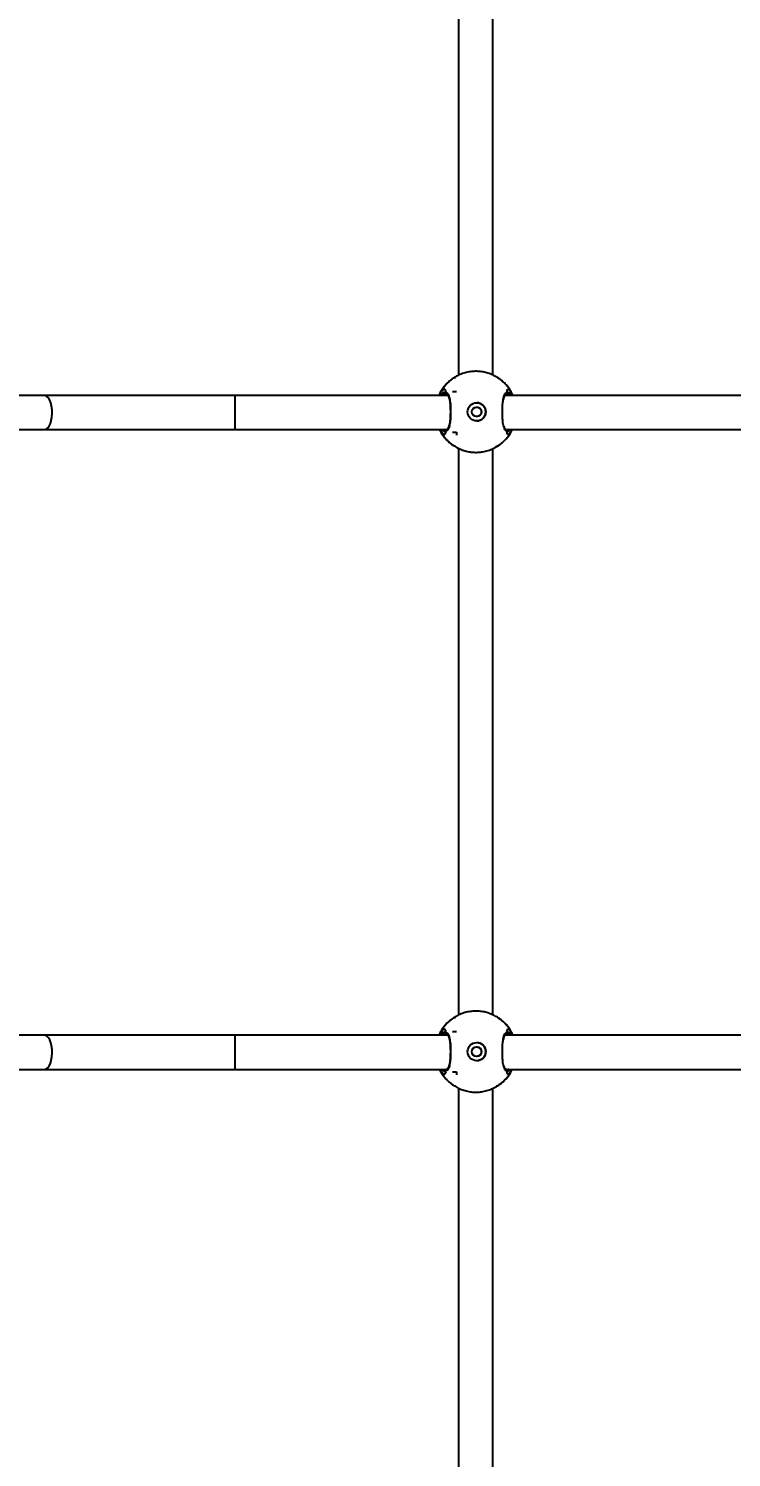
# Model space of a CAD drawing. Header units: millimetres. Extents: x -3365 to 2979, y -3775 to 2808.
# Drawn here: x -781 to -451, y -32 to 638 of the extents above; entities that cross this region are included whole.
import ezdxf

# ---------------------------------------------------------------- set-up
doc = ezdxf.new("R2010")
doc.units = ezdxf.units.MM
for name, color, linetype in [('DIKOM_ОБЪЕКТ', 7, 'Continuous'), ('DIKOM_РАЗМЕР_ЗОНА', 7, 'Continuous'), ('DIKOM_РАЗМЕР_ОБЪЕКТА', 7, 'Continuous')]:
    doc.layers.add(name, color=color, linetype=linetype)
doc.styles.add('style1', font='arial.ttf', dxfattribs={"width": 0.8})
doc.dimstyles.new('1-50', dxfattribs={"dimtxt": 300, "dimasz": 200, "dimexe": 100, "dimexo": 0, "dimgap": 100, "dimtad": 1, "dimdec": 0, "dimtxsty": 'style1', "dimcen": 0, "dimclrd": 7, "dimclre": 7, "dimadec": 1, "dimazin": 2, "dimtfac": 1, "dimtdec": 0, "dimtmove": 0, "dimatfit": 3, "dimfxl": 0, "dimlwd": 25, "dimlwe": 18, "dimarcsym": 0})

# ---------------------------------------------------------------- blocks, each defined once
blk = doc.blocks.new('*D10')
at = {"layer": 'Defpoints', "color": 0, "transparency": 16777216}
for p in [(-921.14, 1308.33), (-1680.72, -1441.67), (325.78, -1441.67)]:
    blk.add_point(p, dxfattribs=at)
at = {"layer": 'DIKOM_РАЗМЕР_ОБЪЕКТА', "color": 7, "lineweight": 18, "transparency": 16777216}
for p, q in [((-921.14, 1308.33), (-1780.72, 1308.33)), ((325.78, -1441.67), (-1780.72, -1441.67))]:
    blk.add_line(p, q, dxfattribs=at)
at = {"layer": 'DIKOM_РАЗМЕР_ОБЪЕКТА', "color": 7, "lineweight": 25, "transparency": 16777216}
blk.add_line((-1680.72, 1108.33), (-1680.72, -1241.67), dxfattribs=at)
at = {"layer": 'DIKOM_РАЗМЕР_ОБЪЕКТА', "color": 7, "transparency": 16777216}
for points in [[(-1714.05, 1108.33), (-1647.38, 1108.33), (-1680.72, 1308.33)], [(-1714.05, -1241.67), (-1647.38, -1241.67), (-1680.72, -1441.67)]]:
    blk.add_solid(points, dxfattribs=at)
at = {"layer": 'DIKOM_РАЗМЕР_ОБЪЕКТА', "color": 0, "transparency": 16777216, "insert": (-1933.89, 16.54), "char_height": 300, "attachment_point": 5, "rotation": 90, "style": 'style1'}
blk.add_mtext('2750', dxfattribs=at)
blk = doc.blocks.new('*D12')
at = {"layer": 'Defpoints', "color": 0, "transparency": 16777216}
for p in [(-2915.08, 2808.33), (772.79, 2808.33), (178.86, -2941.67)]:
    blk.add_point(p, dxfattribs=at)
at = {"layer": 'DIKOM_РАЗМЕР_ЗОНА', "color": 7, "lineweight": 18, "transparency": 16777216}
for p, q in [((772.79, 2808.33), (-3015.08, 2808.33)), ((178.86, -2941.67), (-3015.08, -2941.67))]:
    blk.add_line(p, q, dxfattribs=at)
at = {"layer": 'DIKOM_РАЗМЕР_ЗОНА', "color": 7, "lineweight": 25, "transparency": 16777216}
blk.add_line((-2915.08, -2741.67), (-2915.08, 2608.33), dxfattribs=at)
at = {"layer": 'DIKOM_РАЗМЕР_ЗОНА', "color": 7, "transparency": 16777216}
for points in [[(-2948.41, 2608.33), (-2881.74, 2608.33), (-2915.08, 2808.33)], [(-2948.41, -2741.67), (-2881.74, -2741.67), (-2915.08, -2941.67)]]:
    blk.add_solid(points, dxfattribs=at)
at = {"layer": 'DIKOM_РАЗМЕР_ЗОНА', "color": 0, "transparency": 16777216, "insert": (-3168.25, 58.33), "char_height": 300, "attachment_point": 5, "rotation": 90, "style": 'style1'}
blk.add_mtext('5750', dxfattribs=at)

msp = doc.modelspace()

# ---------------------------------------------------------------- linework, layer by layer
at = {"layer": 'DIKOM_ОБЪЕКТ'}
for p, q in [((-579.15, 741.47), (-579.15, 475.74)), ((-563.15, 475.91), (-563.15, 741.35)), ((-581.25, 474.61), (-580.57, 474.69)), ((-560.8, 474.62), (-560.75, 474.61)), ((-773.37, 466.3), (-791.14, 466.3)), ((-683.93, 466.3), (-773.37, 466.3)), ((-584.16, 466.3), (-683.93, 466.3)), ((-683.93, 450.3), (-683.93, 466.3)), ((-586.44, 467.62), (-585.52, 467.86)), ((-585.25, 467.08), (-585.13, 467.09)), ((-581.93, 468.11), (-580.08, 468.11)), ((-284.16, 466.3), (-557.42, 466.3)), ((-556.56, 467.08), (-556.48, 467.09)), ((-556.17, 467.86), (-555.31, 467.59)), ((-554.99, 468.8), (-554.92, 468.45)), ((-791.14, 450.3), (-773.37, 450.3)), ((-773.37, 450.3), (-683.93, 450.3)), ((-683.93, 450.3), (-584.7, 450.3)), ((-586.12, 450.44), (-585.32, 450.14)), ((-585.13, 450.13), (-585.31, 450.15)), ((-581.93, 449.11), (-580.08, 449.11)), ((-580.08, 449.11), (-580.08, 447.74)), ((-556.93, 450.3), (-284.7, 450.3)), ((-556.45, 450.17), (-555.38, 450.51)), ((-555.22, 449.71), (-556.17, 449.37)), ((-585, 445.81), (-584.74, 445.53)), ((-581.25, 442.61), (-580.57, 442.53)), ((-561.57, 442.53), (-560.75, 442.61)), ((-554.92, 448.77), (-554.99, 448.43)), ((-579.15, 441.47), (-579.15, 175.74)), ((-563.15, 175.91), (-563.15, 441.35)), ((-581.25, 174.61), (-580.57, 174.69)), ((-560.8, 174.61), (-560.75, 174.61)), ((-586.44, 167.62), (-585.52, 167.86)), ((-581.93, 168.11), (-580.08, 168.11)), ((-556.17, 167.86), (-555.31, 167.59)), ((-554.99, 168.8), (-554.92, 168.45)), ((-773.37, 166.3), (-791.14, 166.3)), ((-683.93, 166.3), (-773.37, 166.3)), ((-584.16, 166.3), (-683.93, 166.3)), ((-683.93, 150.3), (-683.93, 166.3)), ((-585.25, 167.08), (-585.13, 167.08)), ((-284.16, 166.3), (-557.42, 166.3)), ((-556.56, 167.08), (-556.48, 167.09)), ((-791.14, 150.3), (-773.37, 150.3)), ((-773.37, 150.3), (-683.93, 150.3)), ((-683.93, 150.3), (-584.7, 150.3)), ((-586.12, 150.44), (-585.32, 150.14)), ((-585.13, 150.13), (-585.31, 150.15)), ((-581.93, 149.11), (-580.08, 149.11)), ((-580.08, 149.11), (-580.08, 147.74)), ((-556.93, 150.3), (-284.7, 150.3)), ((-555.22, 149.71), (-556.17, 149.37)), ((-556.05, 150.3), (-555.38, 150.51)), ((-554.92, 148.77), (-554.99, 148.43)), ((-585, 145.81), (-584.74, 145.53)), ((-581.25, 142.61), (-580.57, 142.53)), ((-579.15, 141.47), (-579.15, -124.26)), ((-563.15, -124.09), (-563.15, 141.35)), ((-561.57, 142.53), (-560.75, 142.61))]:
    msp.add_line(p, q, dxfattribs=at)
at = {"layer": 'DIKOM_ОБЪЕКТ', "flags": 128}
for points in [[(-773.37, 450.3), (-772.6, 450.49), (-771.87, 451.04), (-771.21, 451.93), (-770.65, 453.12), (-770.21, 454.55), (-769.93, 456.16), (-769.8, 457.87), (-769.84, 459.59), (-770.05, 461.26), (-770.41, 462.79), (-770.91, 464.11), (-771.53, 465.15), (-772.23, 465.88), (-772.99, 466.25), (-773.37, 466.3)], [(-773.37, 150.3), (-772.6, 150.49), (-771.87, 151.04), (-771.21, 151.93), (-770.65, 153.12), (-770.21, 154.55), (-769.93, 156.16), (-769.8, 157.87), (-769.84, 159.59), (-770.05, 161.26), (-770.41, 162.79), (-770.91, 164.11), (-771.53, 165.15), (-772.23, 165.88), (-772.99, 166.25), (-773.37, 166.3)]]:
    msp.add_lwpolyline(points, dxfattribs=at)
at = {"layer": 'DIKOM_ОБЪЕКТ'}
for centre, radius in [((-570.64, 458.61), 4.25), ((-570.68, 458.61), 2.25), ((-570.64, 158.61), 4.25), ((-570.68, 158.61), 2.25)]:
    msp.add_circle(centre, radius, dxfattribs=at)
for centre, radius, start, end in [((-570.94, 458.62), 18.67, 144.39113, 149.42923), ((-571, 458.61), 19, 122.65069, 147.35585), ((-571, 458.62), 19, 32.64344, 57.35003), ((-570.93, 458.62), 18.67, 30.57263, 35.61049), ((-570.75, 458.55), 17.46, 144.97638, 147.78511), ((-570.64, 458.61), 4.25, 359.99862, 89.99415), ((-570.86, 458.61), 17.36, 32.20606, 35.03245), ((-570.64, 458.61), 4.25, 269.99843, 0.0072), ((-570.89, 458.64), 18.72, 210.5777, 215.60194), ((-570.86, 458.6), 17.33, 212.20827, 215.03908), ((-570.75, 458.54), 17.22, 324.95212, 327.80053), ((-570.97, 458.64), 18.72, 324.39646, 329.42042), ((-571, 458.61), 19, 212.64415, 237.34931), ((-571, 458.61), 19, 302.64997, 327.35656), ((-571, 158.61), 19, 122.65069, 147.35585), ((-571, 158.62), 19, 32.64344, 57.35003), ((-570.89, 158.59), 18.72, 144.39806, 149.4223), ((-570.86, 158.62), 17.33, 144.96092, 147.79173), ((-570.75, 158.68), 17.22, 32.19947, 35.04788), ((-570.97, 158.59), 18.72, 30.57958, 35.60354), ((-570.64, 158.61), 4.25, 359.9928, 90.00157), ((-570.64, 158.61), 4.25, 270.00585, 0.00138), ((-570.94, 158.61), 18.67, 210.57077, 215.60887), ((-571, 158.61), 19, 212.64517, 237.3471), ((-570.88, 158.59), 17.3, 212.20143, 215.03708), ((-571, 158.61), 19, 302.65218, 327.35554), ((-570.72, 158.53), 17.19, 324.95401, 327.80748), ((-570.93, 158.61), 18.67, 324.38951, 329.42737)]:
    msp.add_arc(centre, radius, start, end, dxfattribs=at)
for points, knots in [([(-561.18, 474.88), (-561.84, 475.24), (-563.17, 475.99), (-565.35, 476.8), (-567.64, 477.36), (-570.03, 477.64), (-572.47, 477.61), (-574.93, 477.26), (-577.36, 476.57), (-579.48, 475.69), (-580.71, 474.92), (-581.21, 474.61)], [0, 0, 0, 0, 0.107113, 0.217064, 0.328828, 0.44238, 0.55776, 0.675059, 0.794452, 0.916229, 1, 1, 1, 1]), ([(-581.3, 474.55), (-581.43, 474.48), (-582.21, 474.02), (-583.52, 472.95), (-585.16, 471.36), (-586.57, 469.57), (-587.65, 467.88), (-588.15, 466.75), (-588.35, 466.3)], [0, 0, 0, 0, 0.038966, 0.248128, 0.456369, 0.663079, 0.867029, 1, 1, 1, 1]), ([(-586.11, 469.49), (-586.02, 469.33), (-585.83, 469.02), (-585.31, 468.72), (-585.05, 468.57)], [0, 0, 0, 0, 0.496571, 1, 1, 1, 1]), ([(-585.05, 468.57), (-585.31, 468.72), (-585.83, 469.02), (-586.02, 469.33), (-586.11, 469.49)], [0, 0, 0, 0, 0.496483, 1, 1, 1, 1]), ([(-560.73, 474.57), (-560.87, 474.68), (-561.01, 474.79), (-561.17, 474.87), (-561.18, 474.88)], [0, 0, 0, 0, 0.963196, 1, 1, 1, 1]), ([(-554.97, 468.81), (-554.99, 468.84), (-555.35, 469.47), (-556.23, 470.61), (-557.66, 472.2), (-559.16, 473.54), (-560.25, 474.26), (-560.73, 474.57)], [0, 0, 0, 0, 0.012223, 0.264711, 0.524842, 0.791505, 1, 1, 1, 1]), ([(-555.75, 469.49), (-555.82, 469.33), (-555.95, 469.02), (-556.42, 468.72), (-556.65, 468.57)], [0, 0, 0, 0, 0.49657, 1, 1, 1, 1]), ([(-555.75, 469.49), (-555.82, 469.33), (-555.95, 469.02), (-556.42, 468.72), (-556.65, 468.57)], [0, 0, 0, 0, 0.49657, 1, 1, 1, 1]), ([(-587.93, 466.3), (-587.5, 466.85), (-587.01, 467.49), (-586.51, 467.6), (-586.44, 467.62)], [0, 0, 0, 0, 0.858403, 1, 1, 1, 1]), ([(-585.23, 467.06), (-585.56, 467.06), (-586.09, 467.06), (-586.62, 466.5), (-586.81, 466.3)], [0, 0, 0, 0, 0.63344, 1, 1, 1, 1]), ([(-585.24, 467.13), (-585.24, 467.13), (-585.3, 467.14), (-585.41, 467.22), (-585.54, 467.36), (-585.6, 467.53), (-585.6, 467.69), (-585.56, 467.8), (-585.53, 467.85), (-585.52, 467.86)], [0, 0, 0, 0, 0.003708, 0.219157, 0.428679, 0.623629, 0.804732, 0.979523, 1, 1, 1, 1]), ([(-585.56, 467.77), (-585.57, 467.75), (-585.6, 467.69), (-585.6, 467.55), (-585.56, 467.4), (-585.46, 467.26), (-585.32, 467.16), (-585.18, 467.1), (-585.08, 467.1), (-585.05, 467.1)], [0, 0, 0, 0, 0.067876, 0.226467, 0.383368, 0.544258, 0.714856, 0.897687, 1, 1, 1, 1]), ([(-585.52, 467.86), (-585.14, 467.73), (-584.34, 467.45), (-583.51, 465.71), (-583.09, 463.45), (-582.88, 460.88), (-582.83, 458.12), (-582.95, 455.07), (-583.29, 452.43), (-583.93, 450.48), (-584.73, 449.54), (-585.32, 449.41), (-585.52, 449.37)], [0, 0, 0, 0, 0.111434, 0.229361, 0.339015, 0.410112, 0.516712, 0.623258, 0.729393, 0.834803, 0.941415, 1, 1, 1, 1]), ([(-585.04, 467.06), (-584.98, 467.05), (-584.78, 467.02), (-584.46, 466.76), (-584.06, 466.2), (-583.7, 465.36), (-583.42, 464.25), (-583.21, 462.92), (-583.08, 461.44), (-583.01, 460.13), (-583.01, 459.34), (-583.01, 459.08)], [0, 0, 0, 0, 0.056311, 0.183682, 0.303648, 0.431188, 0.558269, 0.683795, 0.812733, 0.940876, 1, 1, 1, 1]), ([(-557.8, 451.4), (-557.91, 451.66), (-558.24, 452.48), (-558.43, 454.45), (-558.57, 457.06), (-558.58, 459.83), (-558.48, 462.61), (-558.24, 463.97), (-558.15, 464.55)], [0, 0, 0, 0, 0.095458, 0.303917, 0.440561, 0.645597, 0.85039, 1, 1, 1, 1]), ([(-558.15, 464.55), (-558.12, 464.78), (-557.97, 465.83), (-557.44, 467.05), (-556.74, 467.76), (-556.28, 467.84), (-556.17, 467.86)], [0, 0, 0, 0, 0.102771, 0.487511, 0.879935, 1, 1, 1, 1]), ([(-558.04, 464.35), (-557.99, 464.58), (-557.88, 465.21), (-557.61, 465.99), (-557.26, 466.65), (-556.88, 467), (-556.67, 467.13), (-556.53, 467.1), (-556.52, 467.1)], [0, 0, 0, 0, 0.124984, 0.336788, 0.549205, 0.760545, 0.983633, 1, 1, 1, 1]), ([(-556.17, 467.86), (-556.15, 467.81), (-556.1, 467.72), (-556.1, 467.55), (-556.14, 467.4), (-556.23, 467.26), (-556.37, 467.16), (-556.52, 467.1), (-556.61, 467.1), (-556.65, 467.1)], [0, 0, 0, 0, 0.145355, 0.290766, 0.434625, 0.58214, 0.738558, 0.906191, 1, 1, 1, 1]), ([(-556.52, 467.12), (-556.5, 467.12), (-556.41, 467.13), (-556.28, 467.22), (-556.16, 467.36), (-556.1, 467.53), (-556.1, 467.69), (-556.14, 467.8), (-556.17, 467.85), (-556.17, 467.86)], [0, 0, 0, 0, 0.067206, 0.268947, 0.465091, 0.647613, 0.81717, 0.980829, 1, 1, 1, 1]), ([(-555.01, 466.3), (-555.17, 466.48), (-555.64, 467.05), (-556.12, 467.05), (-556.44, 467.04)], [0, 0, 0, 0, 0.319411, 1, 1, 1, 1]), ([(-555.31, 467.59), (-555.22, 467.57), (-554.78, 467.47), (-554.34, 466.82), (-553.99, 466.3)], [0, 0, 0, 0, 0.199299, 1, 1, 1, 1]), ([(-553.65, 466.3), (-553.77, 466.59), (-554.14, 467.46), (-554.64, 468.27), (-554.97, 468.81)], [0, 0, 0, 0, 0.33145, 1, 1, 1, 1]), ([(-583.01, 459.08), (-583, 458.79), (-582.99, 457.94), (-583.04, 456.55), (-583.14, 454.99), (-583.31, 453.57), (-583.56, 452.35), (-583.88, 451.38), (-584.27, 450.68), (-584.69, 450.27), (-584.96, 450.11), (-585.13, 450.13), (-585.15, 450.13)], [0, 0, 0, 0, 0.063292, 0.180363, 0.296848, 0.412181, 0.527059, 0.639981, 0.752369, 0.864578, 0.982618, 1, 1, 1, 1]), ([(-570.73, 460.85), (-570.52, 460.84), (-570.06, 460.81), (-569.41, 460.48), (-568.87, 459.96), (-568.54, 459.3), (-568.5, 458.83), (-568.48, 458.61)], [0, 0, 0, 0, 0.18122, 0.388195, 0.601204, 0.818584, 1, 1, 1, 1]), ([(-568.48, 458.61), (-568.5, 458.36), (-568.55, 457.87), (-568.92, 457.2), (-569.48, 456.69), (-570.12, 456.39), (-570.56, 456.39), (-570.73, 456.39)], [0, 0, 0, 0, 0.20973, 0.419286, 0.633149, 0.850571, 1, 1, 1, 1]), ([(-588.07, 450.3), (-588.04, 450.22), (-587.74, 449.53), (-586.98, 448.3), (-586.1, 447), (-585.49, 446.35), (-585.35, 446.2)], [0, 0, 0, 0, 0.051904, 0.456628, 0.876774, 1, 1, 1, 1]), ([(-586.64, 449.76), (-586.76, 449.79), (-586.99, 449.83), (-587.21, 450.15), (-587.32, 450.3)], [0, 0, 0, 0, 0.526156, 1, 1, 1, 1]), ([(-585.52, 449.37), (-585.57, 449.36), (-585.92, 449.34), (-586.3, 449.56), (-586.64, 449.76)], [0, 0, 0, 0, 0.120946, 1, 1, 1, 1]), ([(-585.52, 449.37), (-585.55, 449.41), (-585.59, 449.51), (-585.6, 449.67), (-585.56, 449.83), (-585.46, 449.96), (-585.32, 450.07), (-585.18, 450.12), (-585.08, 450.13), (-585.05, 450.13)], [0, 0, 0, 0, 0.145351, 0.290757, 0.434612, 0.582124, 0.738538, 0.906203, 1, 1, 1, 1]), ([(-585.05, 450.13), (-585.11, 450.12), (-585.24, 450.11), (-585.41, 450.01), (-585.54, 449.87), (-585.6, 449.7), (-585.6, 449.53), (-585.56, 449.42), (-585.53, 449.37), (-585.52, 449.37)], [0, 0, 0, 0, 0.177655, 0.35543, 0.528449, 0.689358, 0.838838, 0.983005, 1, 1, 1, 1]), ([(-556.17, 449.37), (-556.23, 449.37), (-556.69, 449.44), (-557.34, 449.86), (-557.68, 451), (-557.8, 451.4)], [0, 0, 0, 0, 0.078533, 0.679039, 1, 1, 1, 1]), ([(-556.68, 450.18), (-556.74, 450.19), (-556.91, 450.23), (-557.22, 450.54), (-557.53, 451.03), (-557.68, 451.5), (-557.74, 451.68)], [0, 0, 0, 0, 0.180995, 0.503845, 0.809031, 1, 1, 1, 1]), ([(-556.65, 450.13), (-556.63, 450.12), (-556.57, 450.11), (-556.5, 450.15), (-556.45, 450.17)], [0, 0, 0, 0, 0.21832, 1, 1, 1, 1]), ([(-556.65, 450.13), (-556.58, 450.12), (-556.45, 450.11), (-556.28, 450.01), (-556.16, 449.87), (-556.1, 449.7), (-556.1, 449.53), (-556.14, 449.42), (-556.17, 449.37), (-556.17, 449.37)], [0, 0, 0, 0, 0.177652, 0.355448, 0.528447, 0.689353, 0.838831, 0.983005, 1, 1, 1, 1]), ([(-556.17, 449.37), (-556.15, 449.41), (-556.1, 449.51), (-556.1, 449.67), (-556.14, 449.83), (-556.23, 449.96), (-556.37, 450.07), (-556.52, 450.12), (-556.61, 450.13), (-556.65, 450.13)], [0, 0, 0, 0, 0.145351, 0.290758, 0.434613, 0.582125, 0.738539, 0.906203, 1, 1, 1, 1]), ([(-554.51, 450.3), (-554.64, 450.11), (-554.88, 449.77), (-555.11, 449.73), (-555.22, 449.71)], [0, 0, 0, 0, 0.574345, 1, 1, 1, 1]), ([(-554.99, 448.43), (-554.74, 448.81), (-554.34, 449.41), (-554.05, 450.06), (-553.95, 450.3)], [0, 0, 0, 0, 0.639477, 1, 1, 1, 1]), ([(-585.05, 448.65), (-585.31, 448.5), (-585.83, 448.2), (-586.02, 447.89), (-586.11, 447.74)], [0, 0, 0, 0, 0.496485, 1, 1, 1, 1]), ([(-586.11, 447.74), (-586.02, 447.89), (-585.83, 448.2), (-585.31, 448.5), (-585.05, 448.65)], [0, 0, 0, 0, 0.49657, 1, 1, 1, 1]), ([(-584.74, 445.53), (-584.61, 445.37), (-583.98, 444.67), (-582.81, 443.67), (-581.71, 442.94), (-581.21, 442.61)], [0, 0, 0, 0, 0.134319, 0.610921, 1, 1, 1, 1]), ([(-580.82, 442.35), (-580.16, 441.98), (-578.83, 441.24), (-576.65, 440.43), (-574.36, 439.86), (-571.97, 439.59), (-569.53, 439.62), (-567.07, 439.97), (-564.64, 440.65), (-562.5, 441.55), (-561.25, 442.33), (-560.73, 442.66)], [0, 0, 0, 0, 0.10672, 0.216264, 0.327615, 0.44075, 0.555701, 0.672566, 0.791518, 0.912849, 1, 1, 1, 1]), ([(-560.73, 442.66), (-560.59, 442.73), (-559.8, 443.2), (-558.74, 444.03), (-557.92, 444.87), (-557.63, 445.16)], [0, 0, 0, 0, 0.116092, 0.692558, 1, 1, 1, 1]), ([(-557.63, 445.16), (-557.37, 445.41), (-556.57, 446.18), (-555.68, 447.28), (-555.14, 448.18), (-554.99, 448.43)], [0, 0, 0, 0, 0.252586, 0.792653, 1, 1, 1, 1]), ([(-556.65, 448.65), (-556.42, 448.5), (-555.95, 448.2), (-555.82, 447.89), (-555.75, 447.74)], [0, 0, 0, 0, 0.496485, 1, 1, 1, 1]), ([(-556.65, 448.65), (-556.42, 448.5), (-555.95, 448.2), (-555.82, 447.89), (-555.75, 447.74)], [0, 0, 0, 0, 0.496485, 1, 1, 1, 1]), ([(-581.3, 174.55), (-581.43, 174.48), (-582.21, 174.02), (-583.52, 172.95), (-585.16, 171.36), (-586.57, 169.57), (-587.65, 167.88), (-588.15, 166.75), (-588.35, 166.3)], [0, 0, 0, 0, 0.038961, 0.248131, 0.456365, 0.663086, 0.867028, 1, 1, 1, 1]), ([(-561.18, 174.88), (-561.84, 175.24), (-563.17, 175.99), (-565.35, 176.8), (-567.64, 177.36), (-570.03, 177.64), (-572.47, 177.61), (-574.93, 177.26), (-577.36, 176.57), (-579.48, 175.69), (-580.71, 174.92), (-581.21, 174.61)], [0, 0, 0, 0, 0.107116, 0.217065, 0.32883, 0.442381, 0.557761, 0.67506, 0.794454, 0.916231, 1, 1, 1, 1]), ([(-560.73, 174.57), (-560.87, 174.68), (-561.01, 174.79), (-561.17, 174.87), (-561.18, 174.88)], [0, 0, 0, 0, 0.963295, 1, 1, 1, 1]), ([(-554.97, 168.81), (-554.99, 168.84), (-555.35, 169.47), (-556.23, 170.61), (-557.66, 172.2), (-559.16, 173.54), (-560.25, 174.26), (-560.73, 174.57)], [0, 0, 0, 0, 0.012223, 0.264708, 0.524848, 0.791499, 1, 1, 1, 1]), ([(-587.93, 166.3), (-587.5, 166.85), (-587.01, 167.49), (-586.51, 167.6), (-586.44, 167.62)], [0, 0, 0, 0, 0.858406, 1, 1, 1, 1]), ([(-586.11, 169.49), (-586.02, 169.33), (-585.83, 169.02), (-585.31, 168.72), (-585.05, 168.57)], [0, 0, 0, 0, 0.49657, 1, 1, 1, 1]), ([(-585.05, 168.57), (-585.31, 168.72), (-585.83, 169.02), (-586.02, 169.33), (-586.11, 169.49)], [0, 0, 0, 0, 0.496485, 1, 1, 1, 1]), ([(-585.24, 167.13), (-585.24, 167.13), (-585.3, 167.14), (-585.41, 167.22), (-585.54, 167.36), (-585.6, 167.53), (-585.6, 167.69), (-585.56, 167.8), (-585.53, 167.85), (-585.52, 167.86)], [0, 0, 0, 0, 0.003708, 0.219087, 0.428705, 0.623649, 0.804748, 0.97941, 1, 1, 1, 1]), ([(-585.56, 167.77), (-585.57, 167.75), (-585.6, 167.69), (-585.6, 167.55), (-585.56, 167.4), (-585.46, 167.26), (-585.32, 167.16), (-585.18, 167.1), (-585.08, 167.1), (-585.05, 167.1)], [0, 0, 0, 0, 0.067873, 0.226458, 0.383353, 0.544236, 0.714828, 0.897691, 1, 1, 1, 1]), ([(-585.52, 167.86), (-585.14, 167.73), (-584.34, 167.45), (-583.51, 165.71), (-583.09, 163.45), (-582.88, 160.88), (-582.83, 158.12), (-582.95, 155.07), (-583.29, 152.43), (-583.93, 150.48), (-584.73, 149.54), (-585.32, 149.41), (-585.52, 149.37)], [0, 0, 0, 0, 0.111434, 0.229361, 0.339015, 0.410111, 0.516712, 0.623257, 0.729396, 0.834803, 0.941415, 1, 1, 1, 1]), ([(-558.15, 164.55), (-558.12, 164.78), (-557.97, 165.83), (-557.44, 167.05), (-556.74, 167.76), (-556.28, 167.84), (-556.17, 167.86)], [0, 0, 0, 0, 0.102771, 0.487512, 0.879934, 1, 1, 1, 1]), ([(-555.75, 169.49), (-555.82, 169.33), (-555.95, 169.02), (-556.42, 168.72), (-556.65, 168.57)], [0, 0, 0, 0, 0.496568, 1, 1, 1, 1]), ([(-555.75, 169.49), (-555.82, 169.33), (-555.95, 169.02), (-556.42, 168.72), (-556.65, 168.57)], [0, 0, 0, 0, 0.496568, 1, 1, 1, 1]), ([(-556.17, 167.86), (-556.15, 167.81), (-556.1, 167.72), (-556.1, 167.55), (-556.14, 167.4), (-556.23, 167.26), (-556.37, 167.16), (-556.52, 167.1), (-556.61, 167.1), (-556.65, 167.1)], [0, 0, 0, 0, 0.14535, 0.290755, 0.434609, 0.582119, 0.738531, 0.906195, 1, 1, 1, 1]), ([(-556.52, 167.12), (-556.5, 167.12), (-556.41, 167.13), (-556.28, 167.22), (-556.16, 167.36), (-556.1, 167.53), (-556.1, 167.69), (-556.14, 167.8), (-556.17, 167.85), (-556.17, 167.86)], [0, 0, 0, 0, 0.067224, 0.268895, 0.465125, 0.647638, 0.817188, 0.980723, 1, 1, 1, 1]), ([(-555.31, 167.59), (-555.22, 167.57), (-554.78, 167.47), (-554.34, 166.82), (-553.99, 166.3)], [0, 0, 0, 0, 0.199296, 1, 1, 1, 1]), ([(-553.65, 166.3), (-553.77, 166.59), (-554.14, 167.46), (-554.64, 168.27), (-554.97, 168.81)], [0, 0, 0, 0, 0.331462, 1, 1, 1, 1]), ([(-585.23, 167.06), (-585.56, 167.06), (-586.09, 167.06), (-586.62, 166.5), (-586.81, 166.3)], [0, 0, 0, 0, 0.633439, 1, 1, 1, 1]), ([(-585.04, 167.06), (-584.98, 167.05), (-584.78, 167.02), (-584.46, 166.76), (-584.06, 166.2), (-583.7, 165.36), (-583.42, 164.25), (-583.21, 162.92), (-583.08, 161.44), (-583.01, 160.13), (-583.01, 159.34), (-583.01, 159.08)], [0, 0, 0, 0, 0.056311, 0.18368, 0.303649, 0.431188, 0.558269, 0.683795, 0.812724, 0.940867, 1, 1, 1, 1]), ([(-570.73, 160.85), (-570.52, 160.84), (-570.06, 160.81), (-569.41, 160.48), (-568.87, 159.96), (-568.54, 159.3), (-568.5, 158.83), (-568.48, 158.61)], [0, 0, 0, 0, 0.181222, 0.388199, 0.601234, 0.818615, 1, 1, 1, 1]), ([(-557.8, 151.4), (-557.91, 151.66), (-558.24, 152.48), (-558.43, 154.45), (-558.57, 157.06), (-558.58, 159.83), (-558.48, 162.61), (-558.24, 163.97), (-558.15, 164.55)], [0, 0, 0, 0, 0.095458, 0.303922, 0.440558, 0.645592, 0.850384, 1, 1, 1, 1]), ([(-558.04, 164.35), (-557.99, 164.58), (-557.88, 165.21), (-557.61, 165.99), (-557.26, 166.65), (-556.88, 167), (-556.67, 167.13), (-556.53, 167.1), (-556.52, 167.1)], [0, 0, 0, 0, 0.124995, 0.336788, 0.549211, 0.760545, 0.983633, 1, 1, 1, 1]), ([(-555.01, 166.3), (-555.17, 166.48), (-555.64, 167.05), (-556.12, 167.05), (-556.44, 167.04)], [0, 0, 0, 0, 0.319412, 1, 1, 1, 1]), ([(-583.01, 159.08), (-583, 158.79), (-582.99, 157.94), (-583.04, 156.55), (-583.14, 154.99), (-583.31, 153.57), (-583.56, 152.35), (-583.88, 151.38), (-584.27, 150.68), (-584.69, 150.27), (-584.96, 150.11), (-585.13, 150.13), (-585.15, 150.13)], [0, 0, 0, 0, 0.063285, 0.180356, 0.296842, 0.412176, 0.527055, 0.639978, 0.752367, 0.864577, 0.982618, 1, 1, 1, 1]), ([(-568.48, 158.61), (-568.5, 158.36), (-568.55, 157.87), (-568.92, 157.2), (-569.48, 156.69), (-570.12, 156.39), (-570.56, 156.39), (-570.73, 156.39)], [0, 0, 0, 0, 0.209725, 0.419277, 0.633157, 0.850574, 1, 1, 1, 1]), ([(-588.07, 150.3), (-588.04, 150.22), (-587.74, 149.53), (-586.98, 148.3), (-586.1, 147), (-585.49, 146.35), (-585.35, 146.2)], [0, 0, 0, 0, 0.051904, 0.456627, 0.876793, 1, 1, 1, 1]), ([(-586.64, 149.76), (-586.76, 149.79), (-586.99, 149.83), (-587.21, 150.15), (-587.32, 150.3)], [0, 0, 0, 0, 0.52614, 1, 1, 1, 1]), ([(-585.52, 149.37), (-585.57, 149.36), (-585.92, 149.34), (-586.3, 149.56), (-586.64, 149.76)], [0, 0, 0, 0, 0.120947, 1, 1, 1, 1]), ([(-585.05, 148.65), (-585.31, 148.5), (-585.83, 148.2), (-586.02, 147.89), (-586.11, 147.74)], [0, 0, 0, 0, 0.496486, 1, 1, 1, 1]), ([(-586.11, 147.74), (-586.02, 147.89), (-585.83, 148.2), (-585.31, 148.5), (-585.05, 148.65)], [0, 0, 0, 0, 0.496571, 1, 1, 1, 1]), ([(-585.52, 149.37), (-585.55, 149.41), (-585.59, 149.51), (-585.6, 149.67), (-585.56, 149.83), (-585.46, 149.96), (-585.32, 150.07), (-585.18, 150.12), (-585.08, 150.13), (-585.05, 150.13)], [0, 0, 0, 0, 0.145253, 0.29077, 0.434628, 0.582143, 0.73856, 0.906192, 1, 1, 1, 1]), ([(-585.19, 150.1), (-585.2, 150.1), (-585.29, 150.09), (-585.41, 150.01), (-585.54, 149.87), (-585.6, 149.7), (-585.6, 149.53), (-585.56, 149.42), (-585.53, 149.37), (-585.52, 149.37)], [0, 0, 0, 0, 0.05703, 0.260946, 0.459253, 0.643768, 0.815302, 0.980619, 1, 1, 1, 1]), ([(-556.17, 149.37), (-556.23, 149.37), (-556.69, 149.44), (-557.34, 149.86), (-557.68, 151), (-557.8, 151.4)], [0, 0, 0, 0, 0.078534, 0.679047, 1, 1, 1, 1]), ([(-556.68, 150.18), (-556.74, 150.19), (-556.91, 150.23), (-557.22, 150.54), (-557.53, 151.03), (-557.68, 151.5), (-557.74, 151.68)], [0, 0, 0, 0, 0.180993, 0.50384, 0.809032, 1, 1, 1, 1]), ([(-557.63, 145.16), (-557.37, 145.41), (-556.57, 146.18), (-555.68, 147.28), (-555.14, 148.18), (-554.99, 148.43)], [0, 0, 0, 0, 0.252593, 0.792672, 1, 1, 1, 1]), ([(-556.65, 150.13), (-556.63, 150.12), (-556.57, 150.11), (-556.5, 150.15), (-556.45, 150.17)], [0, 0, 0, 0, 0.218328, 1, 1, 1, 1]), ([(-556.65, 150.13), (-556.58, 150.12), (-556.45, 150.11), (-556.28, 150.01), (-556.16, 149.87), (-556.1, 149.7), (-556.1, 149.53), (-556.14, 149.42), (-556.17, 149.37), (-556.17, 149.37)], [0, 0, 0, 0, 0.177654, 0.355506, 0.528425, 0.689333, 0.838922, 0.983099, 1, 1, 1, 1]), ([(-556.17, 149.37), (-556.15, 149.41), (-556.1, 149.51), (-556.1, 149.67), (-556.14, 149.83), (-556.23, 149.96), (-556.37, 150.07), (-556.52, 150.12), (-556.61, 150.13), (-556.65, 150.13)], [0, 0, 0, 0, 0.145253, 0.290771, 0.434629, 0.582144, 0.73856, 0.906192, 1, 1, 1, 1]), ([(-556.65, 148.65), (-556.42, 148.5), (-555.95, 148.2), (-555.82, 147.89), (-555.75, 147.74)], [0, 0, 0, 0, 0.496486, 1, 1, 1, 1]), ([(-556.65, 148.65), (-556.42, 148.5), (-555.95, 148.2), (-555.82, 147.89), (-555.75, 147.74)], [0, 0, 0, 0, 0.496486, 1, 1, 1, 1]), ([(-554.51, 150.3), (-554.64, 150.11), (-554.88, 149.77), (-555.11, 149.73), (-555.22, 149.71)], [0, 0, 0, 0, 0.574345, 1, 1, 1, 1]), ([(-554.99, 148.43), (-554.74, 148.81), (-554.34, 149.41), (-554.05, 150.06), (-553.95, 150.3)], [0, 0, 0, 0, 0.639494, 1, 1, 1, 1]), ([(-584.74, 145.53), (-584.61, 145.37), (-583.98, 144.67), (-582.81, 143.67), (-581.71, 142.94), (-581.21, 142.61)], [0, 0, 0, 0, 0.134301, 0.61092, 1, 1, 1, 1]), ([(-580.82, 142.35), (-580.16, 141.98), (-578.83, 141.24), (-576.65, 140.43), (-574.36, 139.86), (-571.97, 139.59), (-569.53, 139.62), (-567.07, 139.97), (-564.64, 140.65), (-562.5, 141.55), (-561.25, 142.33), (-560.73, 142.66)], [0, 0, 0, 0, 0.106718, 0.216264, 0.327615, 0.44075, 0.555701, 0.672568, 0.79152, 0.912849, 1, 1, 1, 1]), ([(-560.73, 142.66), (-560.59, 142.73), (-559.8, 143.2), (-558.74, 144.03), (-557.92, 144.87), (-557.63, 145.16)], [0, 0, 0, 0, 0.116105, 0.692542, 1, 1, 1, 1])]:
    msp.add_open_spline(points, degree=3, knots=knots, dxfattribs=at)

# ---------------------------------------------------------------- dimensions: what is measured, and where the dimension line sits
at = {"layer": 'DIKOM_РАЗМЕР_ЗОНА'}
dim = msp.add_linear_dim(base=(-2915.08, 2808.33), p1=(178.86, -2941.67), p2=(772.79, 2808.33), angle=90, dimstyle='1-50', dxfattribs=at)
dim.commit()
dim.dimension.update_dxf_attribs({"geometry": '*D12', "text_midpoint": (-2915.08, 58.33), "dimtype": 160})
at = {"layer": 'DIKOM_РАЗМЕР_ОБЪЕКТА'}
dim = msp.add_linear_dim(base=(-1680.72, -1441.67), p1=(-921.14, 1308.33), p2=(325.78, -1441.67), angle=90, dimstyle='1-50', dxfattribs=at)
dim.commit()
dim.dimension.update_dxf_attribs({"geometry": '*D10', "text_midpoint": (-1680.72, 16.54), "dimtype": 160})

doc.saveas('drawing.dxf')
